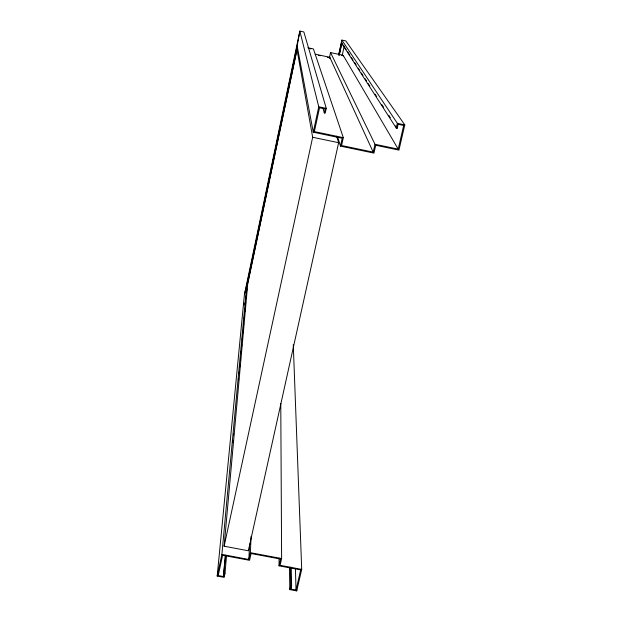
<?xml version="1.0" encoding="UTF-8"?>
<svg xmlns="http://www.w3.org/2000/svg" width="622" height="622" viewBox="0 0 622 622"><rect width="100%" height="100%" fill="white"/><g stroke="black" fill="none" stroke-linecap="round" stroke-linejoin="round"><path stroke-width="0.93" d="M323.02 108.282L324.295 112.947L325.228 113.142L326.27 108.368L303.855 31.955L299.851 31.1L297.16 45.95L246.747 285.42L221.883 554.412L248.854 559.466L250.355 552.678L251.109 536.226M248.854 559.466L249.593 543.986M338.772 54.301L341.867 40.088L345.855 40.943L404.805 124.882L398.951 150.112L375.735 145.26L373.946 153.113L340.467 146.123L342.217 138.247L313.263 132.198L318.759 106.782L299.851 31.1L244.423 294.486L217.195 576.073L224.138 577.364L225.016 573.321L226.494 555.897M218.392 573.624L218.213 575.56L223.415 576.532L225.646 555.734M224.215 576.4L224.464 573.5M225.459 561.907L225.623 559.971M223.415 576.532L225.265 555.236M232.908 442.258L233.079 440.329M233.522 435.501L233.693 433.565M238.537 380.446L238.716 378.518M239.151 373.69L239.33 371.754M239.765 366.926L239.944 364.997M240.387 360.169L240.558 358.233M241.002 353.405L241.18 351.477M241.616 346.648L241.795 344.712M242.23 339.884L242.494 336.992M242.852 333.128L243.116 330.228M243.552 325.399L243.731 323.471M244.166 318.635L244.345 316.707M244.788 311.879L245.052 308.978M245.402 305.114L245.667 302.222M246.017 298.358L246.281 295.458M246.631 291.594L246.895 288.701M224.122 546.217L247.743 283.64L297.021 49.706L312.664 137.268L224.122 546.217L248.357 550.773L338.625 142.687L336.65 136.195M243.964 304.935L244.151 303M260.144 222.241L260.945 218.454M261.341 216.557L262.943 208.969M265.135 198.542L265.936 194.748M266.333 192.851L267.927 185.263M268.929 180.528L269.73 176.734M270.127 174.836L270.928 171.042M271.324 169.145L273.517 158.719M273.921 156.822L274.714 153.028M275.118 151.13L275.911 147.344M276.316 145.447L278.508 135.013M278.913 133.116L279.706 129.329M280.11 127.432L280.903 123.638M281.906 118.895L283.5 111.315M283.896 109.418L284.697 105.623M286.89 95.189L288.491 87.609M288.888 85.712L290.287 79.072M291.881 71.491L292.682 67.697M293.079 65.8L294.082 61.057M294.478 59.16L295.279 55.374M247.159 285.801L297.549 46.541M217.195 576.073L221.883 554.412M329.318 58.266L330.554 52.582L343.142 55.265L398.204 149.132L374.988 144.281L330.554 52.582M218.213 575.56L222.606 555.252L249.57 560.313L251.078 553.526L280.6 559.069L279.06 565.841L300.69 569.9L296.018 590.068L290.847 589.104L290.793 586.196M324.295 112.947L325.158 108.967L319.529 107.777L314.367 131.6L343.321 137.656L341.579 145.532L373.2 152.133L374.988 144.281M338.749 55.195L341.431 42.856L346.143 49.465M339.192 54.876L341.882 42.553M339.247 55.296L341.937 42.965M342.178 55.514L344.254 46.036M280.771 403.476L281.618 558.556L280.079 565.328L301.709 569.387L296.717 590.9L289.829 589.617L289.432 567.311M289.829 589.617L290.754 585.59L290.396 567.132M398.204 149.132L403.686 125.481L398.103 124.307L397.186 128.264L396.253 128.07L397.349 123.319L341.867 40.088M290.847 589.104L291.617 585.753L291.236 567.35M244.423 294.486L246.747 285.42M224.145 573.157L225.016 573.321M290.754 585.59L291.617 585.753M250.355 552.678L281.618 558.556M312.664 137.268L338.625 142.687M318.759 106.782L326.27 108.368M397.349 123.319L404.805 124.882M307.882 47.746L313.41 48.928L343.321 137.656M309.134 48.5L310.977 48.897M341.773 55.459L343.569 55.84M315.315 54.2L329.792 57.286L373.2 152.133M318.386 55.342L320.206 55.731M327.491 57.278L330.22 57.862M347.721 51.906L349.828 55.148M351.407 57.589L352.985 60.023M354.563 62.464L356.142 64.898M358.249 68.148L359.827 70.589M361.405 73.023L362.984 75.464M365.091 78.706L366.669 81.148M368.247 83.581L369.826 86.023M375.082 94.147L376.668 96.581M381.924 104.706L383.502 107.139M388.766 115.264L390.344 117.706M395.608 125.823L397.186 128.264M341.431 42.856L396.253 128.07M337.622 136.91L340.467 146.123M297.16 45.95L313.263 132.198M293.273 344.736L301.709 569.387M296.663 588.964L296.717 590.9M295.427 568.726L296.018 590.068M279.053 558.074L279.06 565.841"/></g></svg>
